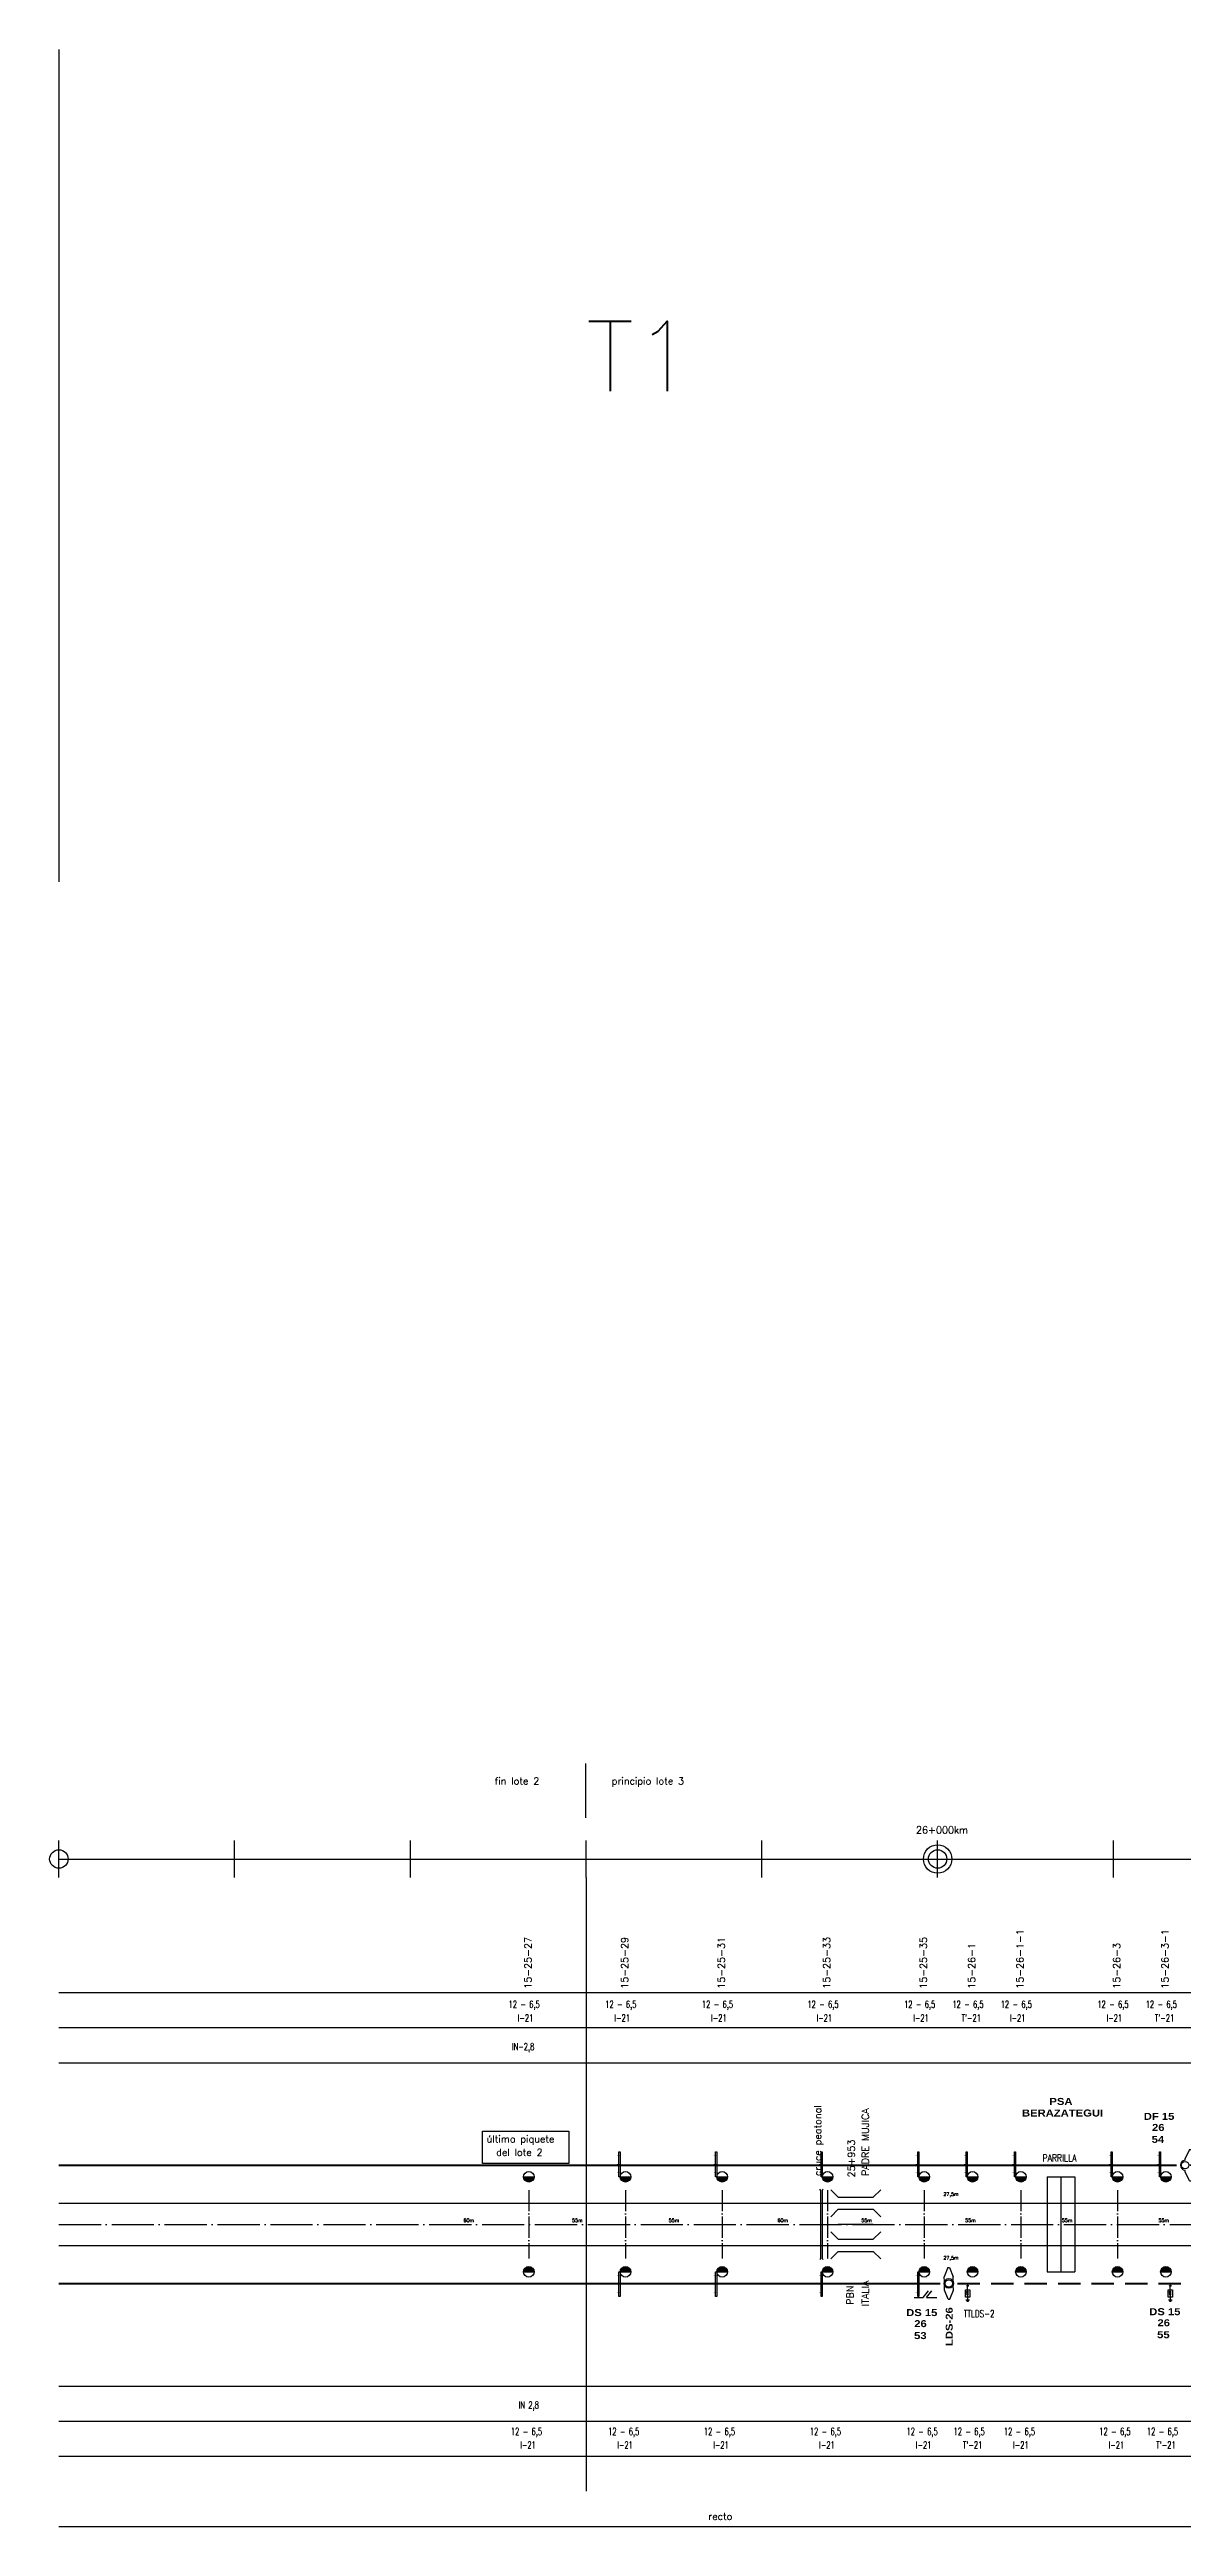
# Model space of a CAD drawing. Header units: millimetres. Extents: x 63 to 27368, y 135 to 1565.
# Drawn here: x 63 to 708, y 155 to 1565 of the extents above; entities that cross this region are included whole.
import ezdxf

# ---------------------------------------------------------------- set-up
doc = ezdxf.new("R2010")
doc.units = ezdxf.units.MM
doc.linetypes.add('ACAD_ISO04W100', pattern=[30, 24, -3, 0, -3])
doc.linetypes.add('DASHED', pattern=[19.05, 12.7, -6.35])
for name, color, linetype in [('CARTELES', 7, 'Continuous'), ('catenaria via ascendente', 7, 'Continuous'), ('catenaria vía descendente', 7, 'Continuous'), ('Cruceta Fe', 42, 'Continuous'), ('Descargadores', 30, 'Continuous'), ('Eje de entrevías', 254, 'Continuous'), ('LDF', 5, 'Continuous'), ('LDS', 1, 'Continuous'), ('longitud vano', 7, 'Continuous'), ('Nº de poste', 6, 'Continuous'), ('progresivas', 4, 'Continuous'), ('retención LDF-LDS', 6, 'Continuous'), ('Seccionamiento', 20, 'Continuous'), ('TEXTOS', 3, 'Continuous')]:
    doc.layers.add(name, color=color, linetype=linetype)
doc.styles.add('SIMPLEX', font='simplex.shx', dxfattribs={"width": 0.75})
doc.styles.add('STYLE1', font='romans.shx')
doc.styles.add('TEXTO_SELLO', font='')
doc.styles.get('TEXTO_SELLO').set_extended_font_data('Arial Black', bold=True)

# ---------------------------------------------------------------- blocks, each defined once
blk = doc.blocks.new('Retención LDS')
at = {"layer": 'retención LDF-LDS', "color": 4}
for p, q in [((-0.6, 9), (-2.6, 3.8)), ((-2.5, 1), (-2.6, 3.8)), ((-0.6, 9), (0.4, 9)), ((0.4, 9), (2.5, 3.8)), ((2.5, 1.1), (2.5, 3.8)), ((-2.5, -3.8), (-2.5, -1.1)), ((-0.4, -9), (-2.5, -3.8)), ((-0.4, -9), (0.6, -9)), ((0.6, -9), (2.6, -3.8)), ((2.6, -3.8), (2.5, -1))]:
    blk.add_line(p, q, dxfattribs=at)
for radius in [2.73, 2.1]:
    blk.add_circle((0, 0), radius, dxfattribs=at)
blk = doc.blocks.new('Retención LDF')
at = {"color": 5}
blk.add_circle((0, 0), 0.128, dxfattribs=at)
at = {"layer": 'retención LDF-LDS', "color": 5}
for p, q in [((-0.5, 9), (-3, 3.8)), ((-3, 2.8), (-3, 3.8)), ((1, 0), (-1, 0)), ((-0.5, 9), (0.5, 9)), ((0.5, 9), (3, 3.8)), ((3, 2.8), (3, 3.8)), ((-3, -3.8), (-3, -2.8)), ((-0.5, -9), (-3, -3.8)), ((-0.5, -9), (0.5, -9)), ((0.5, -9), (3, -3.8)), ((3, -3.8), (3, -2.8))]:
    blk.add_line(p, q, dxfattribs=at)
for centre in [(-3.1, 0), (3.1, 0)]:
    blk.add_circle(centre, 2.1, dxfattribs=at)
for centre, start, end in [((-3, 0), 90, 270), ((3, 0), 270, 90)]:
    blk.add_arc(centre, 2.79, start, end, dxfattribs=at)
blk = doc.blocks.new('Seccionador')
at = {"layer": 'Seccionamiento'}
for p, q in [((-5.1, 0), (0, 0)), ((0, 0), (3, 3.7)), ((1.9, 0), (4.9, 3.7)), ((1.9, 0), (7.7, 0))]:
    blk.add_line(p, q, dxfattribs=at)
blk = doc.blocks.new('Descargador')
at = {"color": 30}
for p, q in [((0, -3.8), (0, 0)), ((0, -4), (-0.5, -3.1)), ((0, -4.8), (-0.5, -3.9)), ((0, -5.6), (-0.5, -4.7)), ((0, -4), (0.5, -3.1)), ((0, -4.8), (0.5, -3.9)), ((0, -5.6), (0.5, -4.7))]:
    blk.add_line(p, q, dxfattribs=at)
at = {"layer": 'Descargadores', "color": 30}
for p, q in [((-1, -8.1), (1, -8.1)), ((-0.7, -8.5), (0.7, -8.5)), ((-0.4, -8.9), (0.4, -8.9)), ((0, -5.6), (0, -8.1))]:
    blk.add_line(p, q, dxfattribs=at)
blk.add_lwpolyline([(-1.3, -2.3), (1.3, -2.3), (1.3, -6.6), (-1.3, -6.6)], close=True, dxfattribs=at)
blk.add_circle((0, 0), 0.381, dxfattribs=at)
blk = doc.blocks.new('Cruceta Fe 1')
at = {"layer": 'Cruceta Fe', "const_width": 0.1}
for points in [[(-0.92, 2.45), (0, 2.45)], [(-0.92, -2.45), (0, -2.45)]]:
    blk.add_lwpolyline(points, dxfattribs=at)
at = {"layer": 'Cruceta Fe'}
blk.add_lwpolyline([(-0.35, 3.52), (0, 3.52), (0, -3.52), (-0.35, -3.52)], close=True, dxfattribs=at)
blk = doc.blocks.new('Cruceta Fe')
at = {"layer": 'Cruceta Fe', "const_width": 0.1}
for points in [[(-0.92, 2.45), (0, 2.45)], [(-0.92, 0), (0, 0)], [(-0.92, -2.45), (0, -2.45)]]:
    blk.add_lwpolyline(points, dxfattribs=at)
at = {"layer": 'Cruceta Fe'}
blk.add_lwpolyline([(-0.35, 3.52), (0, 3.52), (0, -3.52), (-0.35, -3.52)], close=True, dxfattribs=at)

msp = doc.modelspace()

# ---------------------------------------------------------------- hatches: boundary and pattern name
for points in [[(338.6, 354.1), (332.6, 354.1, 1)], [(393.6, 354.1), (387.6, 354.1, 1)], [(448.6, 354.1), (442.6, 354.1, 1)], [(508.6, 354.1), (502.6, 354.1, 1)], [(563.6, 354.1), (557.6, 354.1, 1)], [(591.1, 354.1), (585.1, 354.1, 1)], [(618.6, 354.1), (612.6, 354.1, 1)], [(673.6, 354.1), (667.6, 354.1, 1)], [(701.1, 354.1), (695.1, 354.1, 1)], [(338.6, 300), (332.6, 300, -1)], [(393.6, 300), (387.6, 300, -1)], [(448.6, 300), (442.6, 300, -1)], [(508.6, 300), (502.6, 300, -1)], [(563.6, 300), (557.6, 300, -1)], [(591.1, 300), (585.1, 300, -1)], [(618.6, 300), (612.6, 300, -1)], [(673.6, 300), (667.6, 300, -1)], [(701.1, 300), (695.1, 300, -1)]]:
    msp.add_hatch(color=256).paths.add_polyline_path(points)

# ---------------------------------------------------------------- linework, layer by layer
for p, q in [((68.2, 1565.1), (68.2, 1091.2)), ((368, 558.5), (368, 589.4)), ((68.2, 524.4), (68.2, 545.6)), ((168.2, 524.4), (168.2, 545.6)), ((268.2, 524.4), (268.2, 545.6)), ((368.2, 524.4), (368.2, 545.6)), ((468.2, 524.4), (468.2, 545.6)), ((568.2, 524.4), (568.2, 545.6)), ((668.2, 524.4), (668.2, 545.6)), ((68.2, 535), (27368.2, 535)), ((368.2, 524.4), (368.2, 175.2)), ((68.2, 459), (27368.2, 459)), ((68.2, 439), (27368.2, 439)), ((68.2, 419), (27368.2, 419)), ((332.6, 354.1), (338.6, 354.1)), ((387.6, 354.1), (393.6, 354.1)), ((442.6, 354.1), (448.6, 354.1)), ((502.6, 354.1), (508.6, 354.1)), ((557.6, 354.1), (563.6, 354.1)), ((585.1, 354.1), (591.1, 354.1)), ((612.6, 354.1), (618.6, 354.1)), ((667.6, 354.1), (673.6, 354.1)), ((695.1, 354.1), (701.1, 354.1)), ((501.6, 346.5), (501.1, 347)), ((502.6, 346.5), (503.1, 347)), ((511.6, 342.5), (507.4, 346.7)), ((531.6, 342.5), (535.8, 346.7)), ((501.6, 327), (502.6, 327)), ((511.6, 335.6), (507.4, 331.3)), ((531.6, 327), (511.6, 327)), ((531.6, 335.6), (535.8, 331.3)), ((511.6, 318.5), (507.4, 322.7)), ((511.6, 311.6), (507.4, 307.3)), ((531.6, 318.5), (535.8, 322.7)), ((531.6, 311.6), (535.8, 307.3)), ((332.6, 300), (338.6, 300)), ((387.6, 300), (393.6, 300)), ((442.6, 300), (448.6, 300)), ((501.6, 307.6), (501.1, 307.1)), ((502.6, 307.6), (503.1, 307.1)), ((502.6, 300), (508.6, 300)), ((557.6, 300), (563.6, 300)), ((585.1, 300), (591.1, 300)), ((612.6, 300), (618.6, 300)), ((667.6, 300), (673.6, 300)), ((695.1, 300), (701.1, 300)), ((68.2, 235), (27368.2, 235)), ((68.2, 215), (27368.2, 215)), ((68.2, 195), (27368.2, 195)), ((68.2, 155), (1946.8, 155))]:
    msp.add_line(p, q)
at = {"color": 5, "linetype": 'Continuous', "ltscale": 0.5}
for p, q in [((630.5, 354.1), (630.5, 300)), ((630.5, 354.1), (646.3, 354.1)), ((638.4, 354.1), (638.4, 300)), ((646.3, 354.1), (646.3, 300)), ((630.5, 300), (646.3, 300))]:
    msp.add_line(p, q, dxfattribs=at)
at = {"linetype": 'ACAD_ISO04W100', "ltscale": 0.5}
for p, q in [((335.6, 346.5), (335.6, 307.6)), ((390.6, 346.5), (390.6, 307.6)), ((445.6, 346.5), (445.6, 307.6)), ((505.6, 346.5), (505.6, 307.6)), ((560.6, 346.5), (560.6, 307.6)), ((615.6, 346.5), (615.6, 307.6)), ((670.6, 346.5), (670.6, 307.6))]:
    msp.add_line(p, q, dxfattribs=at)
at = {"ltscale": 0.5}
for p, q in [((501.6, 346.5), (501.6, 307.6)), ((502.6, 346.5), (502.6, 307.6))]:
    msp.add_line(p, q, dxfattribs=at)
msp.add_lwpolyline([(309.2, 380.1), (358.3, 380.1), (358.3, 361.6), (309.2, 361.6)], close=True)
for centre, radius in [((68.2, 535), 5.24), ((568.2, 535), 8.09), ((568.2, 535), 5.24), ((335.6, 354.1), 3), ((390.6, 354.1), 3), ((445.6, 354.1), 3), ((505.6, 354.1), 3), ((560.6, 354.1), 3), ((588.1, 354.1), 3), ((615.6, 354.1), 3), ((670.6, 354.1), 3), ((698.1, 354.1), 3), ((335.6, 300), 3), ((390.6, 300), 3), ((445.6, 300), 3), ((505.6, 300), 3), ((560.6, 300), 3), ((588.1, 300), 3), ((615.6, 300), 3), ((670.6, 300), 3), ((698.1, 300), 3)]:
    msp.add_circle(centre, radius)
at = {"layer": 'catenaria via ascendente'}
for p, q in [((68.2, 339), (27368.2, 339)), ((511.6, 342.5), (531.6, 342.5)), ((511.6, 335.6), (531.6, 335.6)), ((68.2, 315), (26873.7, 315))]:
    msp.add_line(p, q, dxfattribs=at)
at = {"layer": 'catenaria vía descendente'}
for p, q in [((511.6, 318.5), (531.6, 318.5)), ((511.6, 311.6), (531.6, 311.6))]:
    msp.add_line(p, q, dxfattribs=at)
at = {"layer": 'Eje de entrevías', "linetype": 'ACAD_ISO04W100'}
msp.add_line((68.2, 327), (27368.2, 327), dxfattribs=at)
at = {"layer": 'LDF', "lineweight": 50}
msp.add_line((68.2, 360.7), (704.1, 360.7), dxfattribs=at)
at = {"layer": 'LDS', "lineweight": 50}
msp.add_line((68.2, 293.4), (569.6, 293.4), dxfattribs=at)
at = {"layer": 'LDS', "linetype": 'DASHED', "lineweight": 50}
msp.add_line((579.6, 293.4), (707.1, 293.4), dxfattribs=at)

# ---------------------------------------------------------------- block references
for name, p in [('Retención LDF', (712.1, 360.7)), ('Retención LDS', (574.6, 293.4))]:
    msp.add_blockref(name, p)
at = {"layer": 'Cruceta Fe', "xscale": 2, "yscale": 2, "zscale": 2}
for name, p in [('Cruceta Fe', (387.6, 361.2)), ('Cruceta Fe', (442.6, 361.2)), ('Cruceta Fe', (502.6, 361.2)), ('Cruceta Fe', (557.6, 361.2)), ('Cruceta Fe', (585.1, 361.2)), ('Cruceta Fe', (612.6, 361.2)), ('Cruceta Fe', (667.6, 361.2)), ('Cruceta Fe', (695.1, 361.2)), ('Cruceta Fe 1', (387.6, 292.9)), ('Cruceta Fe 1', (442.6, 292.9)), ('Cruceta Fe 1', (502.6, 292.9)), ('Cruceta Fe 1', (557.6, 292.9))]:
    msp.add_blockref(name, p, dxfattribs=at)
at = {"layer": 'Descargadores', "color": 30}
for p in [(585.3, 292.1), (700.6, 292.1)]:
    msp.add_blockref('Descargador', p, dxfattribs=at)
at = {"layer": 'Seccionamiento'}
msp.add_blockref('Seccionador', (560, 285.4), dxfattribs=at)

# ---------------------------------------------------------------- texts
at = {"color": 3, "linetype": 'Continuous', "style": 'STYLE1'}
msp.add_text('T1', height=40, dxfattribs=at).set_placement((368.1, 1370.5))
at = {"linetype": 'Continuous'}
for s, style, p in [('PSA', 'TEXTO_SELLO', (631.8, 395)), ('BERAZATEGUI', 'TEXTO_SELLO', (616.2, 388.4)), ('último piquete', 'STYLE1', (311.6, 373.6)), ('del lote 2', 'STYLE1', (317, 366))]:
    msp.add_text(s, height=4, dxfattribs=dict(at, style=style)).set_placement(p)
for s, style, width, p in [('PARRILLA', 'STYLE1', 0.8, (627.9, 362.8)), ('TTLDS-2', 'SIMPLEX', 0.75, (583.1, 274.1))]:
    msp.add_text(s, height=4, dxfattribs=dict(at, style=style, width=width)).set_placement(p)
at = {"linetype": 'Continuous', "style": 'TEXTO_SELLO'}
msp.add_text('LDS-26', height=4, rotation=90, dxfattribs=at).set_placement((576.8, 257.8))
at = {"layer": 'CARTELES', "linetype": 'Continuous', "style": 'TEXTO_SELLO'}
for s, p in [('DF 15', (685.5, 386.5)), ('26', (690.2, 380.2)), ('54', (690, 373.4)), ('DS 15', (550.3, 274.8)), ('26', (554.9, 268.5)), ('DS 15', (688.6, 275.3)), ('26', (693.3, 269)), ('53', (554.8, 261.7)), ('55', (693.1, 262.2))]:
    msp.add_text(s, height=4, dxfattribs=at).set_placement(p)
at = {"layer": 'longitud vano', "linetype": 'Continuous', "style": 'STYLE1'}
for s, p in [('27,5m', (571.5, 343.2)), ('60m', (298.4, 328.3)), ('55m', (360.2, 328.3)), ('55m', (415.2, 328.3)), ('60m', (477.1, 328.3)), ('55m', (524.8, 328.3)), ('55m', (583.9, 328.3)), ('55m', (638.9, 328.3)), ('55m', (693.9, 328.3)), ('27,5m', (571.5, 307))]:
    msp.add_text(s, height=2, dxfattribs=at).set_placement(p)
at = {"layer": 'Nº de poste', "linetype": 'Continuous', "style": 'STYLE1'}
for s, p in [('15-26-1-1', (617.1, 461.1)), ('15-26-3-1', (699.6, 461.1)), ('15-25-27', (337.1, 461.1)), ('15-25-29', (392.1, 461.1)), ('15-25-31', (447.1, 461.1)), ('15-25-33', (507.1, 461.1)), ('15-25-35', (562.1, 461.1)), ('15-26-1', (589.6, 461.1)), ('15-26-3', (672.1, 461.1))]:
    msp.add_text(s, height=4, rotation=90, dxfattribs=at).set_placement(p)
at = {"layer": 'progresivas', "linetype": 'Continuous', "style": 'STYLE1'}
msp.add_text('26+000km', height=4, dxfattribs=at).set_placement((555.9, 549.6))
msp.add_text('25+953', height=4, rotation=90, dxfattribs=at).set_placement((521.1, 353.7))
at = {"layer": 'TEXTOS', "linetype": 'Continuous', "style": 'STYLE1'}
for s, p in [('fin lote 2', (316.2, 577.4)), ('principio lote 3', (382.8, 577.4)), ('recto', (437.7, 158.8))]:
    msp.add_text(s, height=4, dxfattribs=at).set_placement(p)
at = {"layer": 'TEXTOS', "linetype": 'Continuous', "style": 'STYLE1', "width": 0.7}
for s, p in [('12 - 6,5', (324.1, 450.3)), ('12 - 6,5', (379.1, 450.3)), ('12 - 6,5', (434.1, 450.3)), ('12 - 6,5', (494.1, 450.3)), ('12 - 6,5', (549.1, 450.3)), ('12 - 6,5', (576.6, 450.3)), ('12 - 6,5', (604.1, 450.3)), ('12 - 6,5', (659.1, 450.3)), ('12 - 6,5', (686.6, 450.3)), ('I-21', (329.3, 442.5)), ('I-21', (384.3, 442.5)), ('I-21', (439.3, 442.5)), ('I-21', (499.3, 442.5)), ('I-21', (554.3, 442.5)), ("T'-21", (581.8, 442.5)), ('I-21', (609.3, 442.5)), ('I-21', (664.3, 442.5)), ("T'-21", (691.8, 442.5)), ('IN-2,8', (326, 426.2)), ('IN 2,8', (329.8, 222.1)), ('12 - 6,5', (325.4, 207.1)), ('I-21', (330.7, 199.4)), ('12 - 6,5', (380.7, 207.1)), ('I-21', (385.9, 199.4)), ('12 - 6,5', (435.2, 207.1)), ('I-21', (440.5, 199.4)), ('12 - 6,5', (495.5, 207.1)), ('I-21', (500.8, 199.4)), ('12 - 6,5', (550.5, 207.1)), ('I-21', (555.8, 199.4)), ('12 - 6,5', (577.3, 207.1)), ("T'-21", (582.6, 199.4)), ('12 - 6,5', (605.9, 207.1)), ('I-21', (611.1, 199.4)), ('12 - 6,5', (660.2, 207.1)), ('I-21', (665.5, 199.4)), ('12 - 6,5', (687.3, 207.1)), ("T'-21", (692.6, 199.4))]:
    msp.add_text(s, height=4, dxfattribs=at).set_placement(p)
at = {"layer": 'TEXTOS', "linetype": 'Continuous', "style": 'STYLE1'}
for s, p in [('cruce peatonal', (502, 354.5)), ('PADRE MUJICA', (529.1, 354.5)), ('PBN', (520.4, 281.2)), ('ITALIA', (529.1, 280.4))]:
    msp.add_text(s, height=4, rotation=90, dxfattribs=at).set_placement(p)

doc.saveas('drawing.dxf')
